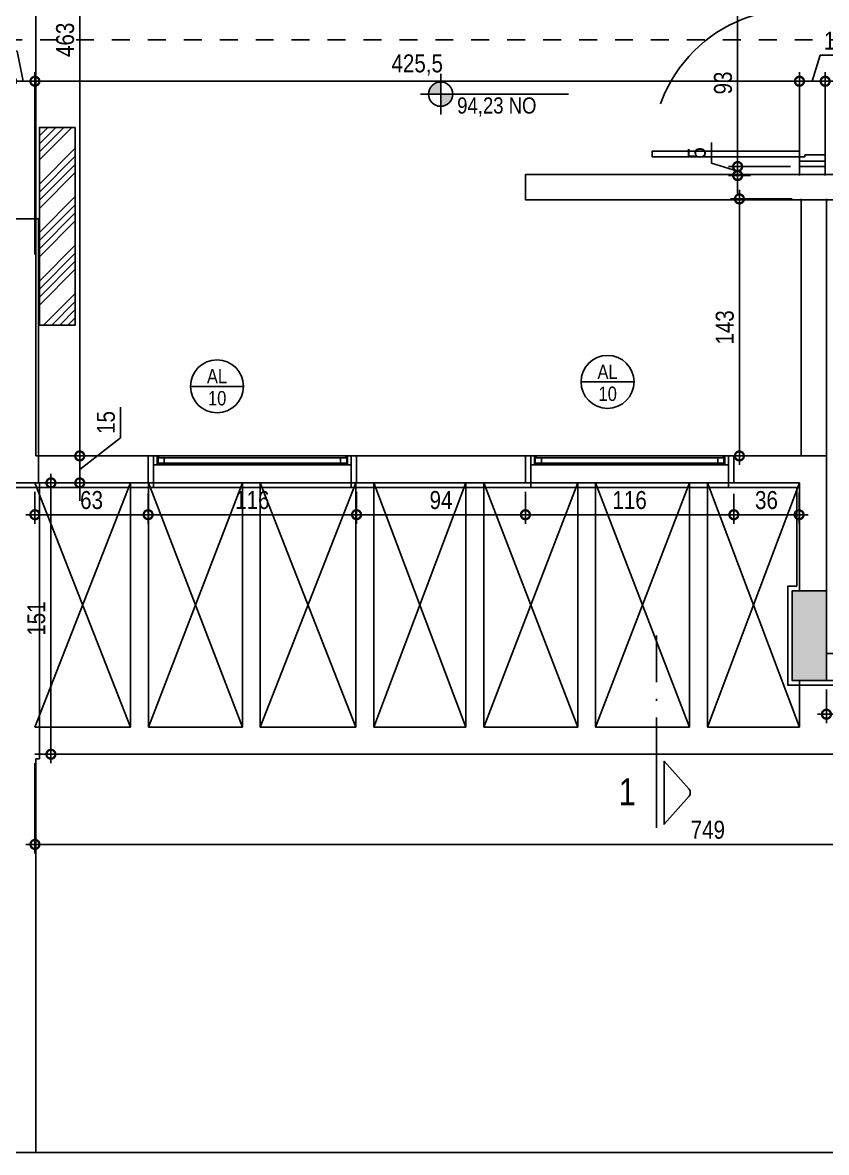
# Model space of a CAD drawing. Header units: metres. Extents: x -21 to 570, y -75 to 184.
# Drawn here: x -10.22 to -5.74, y -2.99 to 3.3 of the extents above; entities that cross this region are included whole.
import ezdxf
from ezdxf.enums import TextEntityAlignment as Align

# ---------------------------------------------------------------- set-up
doc = ezdxf.new("R2010")
doc.units = ezdxf.units.M
for name, pattern in [('CONTINUOS', [0]), ('DASHEDX2', [1.5, 1, -0.5]), ('ESTILO_TQS_0001', [1, 0.7, -0.3]), ('ESTILO_TQS_0004', [1.12, 0.5, -0.2, 0.01, -0.2, 0.01, -0.2])]:
    doc.linetypes.add(name, pattern=pattern)
for name, color, linetype in [('1', 232, 'DASHEDX2'), ('205', 7, 'ESTILO_TQS_0004'), ('21', 232, 'Continuous'), ('210', 15, 'ESTILO_TQS_0001'), ('28', 232, 'Continuous'), ('3', 2, 'Continuous'), ('ARQ-ALV ACAB', 4, 'Continuous'), ('ARQ-ALV OSSO', 5, 'Continuous'), ('ARQ-AUX', 7, 'Continuous'), ('ARQ-AUX1', 1, 'Continuous'), ('ARQ-CAX @ 1', 1, 'Continuous'), ('ARQ-DIM', 2, 'Continuous'), ('ARQ-PRJ', 7, 'DASHEDX2'), ('ARQ-SIM', 1, 'Continuous')]:
    doc.layers.add(name, color=color, linetype=linetype)
doc.styles.add('Adesa', font='ARIALN.TTF')
doc.dimstyles.new('ADESA 1-0050', dxfattribs={"dimtxt": 0.1, "dimasz": 0.1, "dimexe": 0.05, "dimexo": 0.05, "dimgap": 0.03, "dimtad": 1, "dimdec": 1, "dimlfac": 100, "dimzin": 12, "dimtxsty": 'Adesa', "dimblk": 'DOTSMALL', "dimcen": 1, "dimdle": 0.05, "dimclrd": 1, "dimclre": 1, "dimclrt": 256, "dimazin": 3, "dimtm": 1e-09, "dimtfac": 1, "dimtdec": 1, "dimtmove": 1, "dimatfit": 0, "dimldrblk": 'DOTSMALL', "dimfxl": 0.8, "dimtvp": 2, "dimtolj": 1, "dimtzin": 0, "dimarcsym": 0})

# ---------------------------------------------------------------- blocks, each defined once
blk = doc.blocks.new('*U490')
at = {"color": 0, "linetype": 'ByBlock', "ltscale": 0.5}
for points in [[(0.02, -0.045), (0.02, -0.045), (0.02, -0.045), (0.02, -0.045), (0.02, -0.045), (0.02, -0.045), (0.02, -0.045), (0.02, -0.045), (0.02, -0.045), (0.03, -0.045), (0.03, -0.05), (0, -0.05), (0, 0), (0.03, 0), (0.03, -0.005), (0.02, -0.005), (0.02, -0.045)], [(1.08, -0.045), (1.08, -0.045), (1.08, -0.045), (1.08, -0.045), (1.08, -0.045), (1.08, -0.045), (1.08, -0.045), (1.08, -0.045), (1.08, -0.045), (1.07, -0.045), (1.07, -0.05), (1.1, -0.05), (1.1, 0), (1.07, 0), (1.07, -0.005), (1.08, -0.005), (1.08, -0.045)], [(0.025, -0.01), (0.06, -0.01), (0.06, -0.04), (0.025, -0.04)], [(1.075, -0.01), (1.04, -0.01), (1.04, -0.04), (1.075, -0.04)]]:
    blk.add_lwpolyline(points, close=True, dxfattribs=at)
at = {"color": 8, "linetype": 'ByBlock', "ltscale": 0.5}
for points in [[(1.07, 0), (0.03, 0)], [(1.07, -0.05), (0.03, -0.05)]]:
    blk.add_lwpolyline(points, dxfattribs=at)
at = {"color": 7, "linetype": 'ByBlock', "ltscale": 0.5}
blk.add_lwpolyline([(1.04, -0.01), (1.04, -0.04), (0.06, -0.04), (0.06, -0.01)], close=True, dxfattribs=at)
blk = doc.blocks.new('*U491')
at = {"color": 0, "linetype": 'ByBlock', "ltscale": 0.5}
for points in [[(0.02, -0.045), (0.02, -0.045), (0.02, -0.045), (0.02, -0.045), (0.02, -0.045), (0.02, -0.045), (0.02, -0.045), (0.02, -0.045), (0.02, -0.045), (0.03, -0.045), (0.03, -0.05), (0, -0.05), (0, 0), (0.03, 0), (0.03, -0.005), (0.02, -0.005), (0.02, -0.045)], [(1.08, -0.045), (1.08, -0.045), (1.08, -0.045), (1.08, -0.045), (1.08, -0.045), (1.08, -0.045), (1.08, -0.045), (1.08, -0.045), (1.08, -0.045), (1.07, -0.045), (1.07, -0.05), (1.1, -0.05), (1.1, 0), (1.07, 0), (1.07, -0.005), (1.08, -0.005), (1.08, -0.045)], [(0.025, -0.01), (0.06, -0.01), (0.06, -0.04), (0.025, -0.04)], [(1.075, -0.01), (1.04, -0.01), (1.04, -0.04), (1.075, -0.04)]]:
    blk.add_lwpolyline(points, close=True, dxfattribs=at)
at = {"color": 8, "linetype": 'ByBlock', "ltscale": 0.5}
for points in [[(1.07, 0), (0.03, 0)], [(1.07, -0.05), (0.03, -0.05)]]:
    blk.add_lwpolyline(points, dxfattribs=at)
at = {"color": 7, "linetype": 'ByBlock', "ltscale": 0.5}
blk.add_lwpolyline([(1.04, -0.01), (1.04, -0.04), (0.06, -0.04), (0.06, -0.01)], close=True, dxfattribs=at)
blk = doc.blocks.new('*U417')
for points in [[(-0.845, -0.1), (-0.82, -0.1), (-0.82, -0.07), (-0.81, -0.07), (-0.81, 0.0433), (-0.845, 0.0433), (-0.845, -0.1)], [(0.025, -0.1), (0, -0.1), (0, -0.07), (-0.01, -0.07), (-0.01, 0.0433), (0.025, 0.0433), (0.025, -0.1)], [(0, -0.1), (0, -0.9204), (-0.03, -0.9204), (-0.03, -0.1)]]:
    blk.add_lwpolyline(points, close=True)
at = {"layer": 'ARQ-PRJ'}
blk.add_arc((-0.0237, -0.1242), 0.7967, 178.25988, 271.70132, dxfattribs=at)
blk = doc.blocks.new('EST-PR-012-BAR-R02')
at = {"layer": '1', "color": 1, "linetype": 'CONTINUOS'}
blk.add_line((729.99, -89), (742.99, -89), dxfattribs=at)
for points in [[(581.98, 77), (519.99, 77)], [(645.7, 77), (581.98, 77)], [(707.92, 77), (645.7, 77)], [(770.13, 77), (707.92, 77)], [(831.47, 77), (770.13, 77)], [(894.56, 77), (831.47, 77)], [(956.78, 77), (894.56, 77)], [(1015, 77), (956.78, 77)], [(589.48, 62), (640.7, 62)], [(589.48, 36), (589.48, 62)], [(640.7, 62), (640.7, -74)], [(650.7, 62), (702.92, 62)], [(650.7, -74), (650.7, 62)], [(702.92, 62), (702.92, -74)], [(712.92, 62), (765.13, 62)], [(712.92, -74), (712.92, 62)], [(765.13, 62), (765.13, -74)], [(775.13, 62), (826.47, 62)], [(775.13, -74), (775.13, 62)], [(826.47, 62), (826.47, -74)], [(836.47, 62), (889.56, 62)], [(836.47, -74), (836.47, 62)], [(889.56, 62), (889.56, -74)], [(899.56, 62), (951.78, 62)], [(899.56, -74), (899.56, 62)], [(951.78, 62), (951.78, -74)], [(961.78, 62), (1015, 62)], [(961.78, -74), (961.78, 62)], [(589.48, -74), (589.48, -14)], [(640.7, -74), (589.48, -74)], [(650.7, -74), (640.7, -74)], [(702.92, -74), (650.7, -74)], [(712.92, -74), (702.92, -74)], [(736.49, -74), (712.92, -74)], [(765.13, -74), (736.49, -74)], [(826.47, -74), (775.13, -74)], [(889.56, -74), (836.47, -74)], [(951.78, -74), (899.56, -74)], [(1015, -74), (961.78, -74)], [(574.48, -89), (645.7, -89)], [(645.7, -89), (707.92, -89)], [(707.92, -89), (729.99, -89)]]:
    blk.add_lwpolyline(points, dxfattribs=at)
at = {"layer": '21'}
for p, q in [((589.48, -74), (640.7, 62)), ((589.48, 62), (640.7, -74)), ((650.7, -74), (702.92, 62)), ((650.7, 62), (702.92, -74)), ((712.92, -74), (765.13, 62)), ((712.92, 62), (765.13, -74)), ((775.13, -74), (826.47, 62)), ((775.13, 62), (826.47, -74)), ((836.47, -74), (889.56, 62)), ((836.47, 62), (889.56, -74)), ((899.56, -74), (951.78, 62)), ((899.56, 62), (951.78, -74)), ((961.78, -74), (1015, 62)), ((961.78, 62), (1015, -74))]:
    blk.add_line(p, q, dxfattribs=at)
at = {"layer": '210'}
for p, q in [((765.13, -74), (775.13, -74)), ((826.47, -74), (836.47, -74)), ((889.56, -74), (899.56, -74)), ((951.78, -74), (961.78, -74))]:
    blk.add_line(p, q, dxfattribs=at)
blk = doc.blocks.new('A$C3afc5645')
h = blk.add_hatch()
h.set_pattern_fill('ANSI34', color=8, scale=0.01)
h.paths.add_polyline_path([(4.2634, -3.6133), (4.0634, -3.6133), (4.0634, -3.9609), (4.2634, -3.9609)])
h.paths.add_polyline_path([(4.2634, -3.6133), (4.2634, -3.4133), (3.9641, -3.4133), (3.9617, -2.4498), (3.7617, -2.4503), (3.7646, -3.6133)])
h.paths.add_polyline_path([(9.9254, -3.6922), (10.1254, -3.6922), (10.1254, -4.7922), (9.9254, -4.7922)])
h.paths.add_polyline_path([(9.9254, -2.7177), (10.1254, -2.7177), (10.1254, -1.6177), (9.9254, -1.6177)])
at = {"layer": 'ARQ-AUX1'}
blk.add_lwpolyline([(9.9254, -2.7177), (10.1254, -2.7177), (10.1254, -1.6177), (9.9254, -1.6177)], close=True, dxfattribs=at)
blk = doc.blocks.new('est-lo-12-bar-r05')
at = {"layer": '3'}
h = blk.add_hatch(color=8, dxfattribs=at)
h.dxf.hatch_style = 1
h.paths.add_polyline_path([(265.995777, -14.002855), (284.995777, -14.002855), (284.995777, 35.997145), (265.995777, 35.997145)])
h.paths.add_polyline_path([(574.479516, -14.002855), (593.479516, -14.002855), (593.479516, 35.997145), (574.479516, 35.997145)])
h.paths.add_polyline_path([(574.479516, -677.000531), (593.479516, -677.000531), (593.479516, -627.000531), (574.479516, -627.000531)])
h.paths.add_polyline_path([(265.995777, -677.000531), (284.995777, -677.000531), (284.995777, -627.000531), (265.995777, -627.000531)])
h.paths.add_polyline_path([(-805.000061, -14.002855), (-786.000061, -14.002855), (-786.000061, 35.997145), (-805.000061, 35.997145)])
h.paths.add_polyline_path([(-1113.500883, -14.002855), (-1094.500883, -14.002855), (-1094.500883, 35.997145), (-1113.500883, 35.997145)])
h.paths.add_polyline_path([(-1113.500883, -677.000531), (-1094.500883, -677.000531), (-1094.500883, -627.000531), (-1113.500883, -627.000531)])
h.paths.add_polyline_path([(-805.000061, -677.000531), (-786.000061, -677.000531), (-786.000061, -627.000531), (-805.000061, -627.000531)])
at = {"layer": '1'}
for points in [[(651.979516, -74.0016), (641.979516, -74.0016)], [(704.479516, -74.0016), (651.979516, -74.0016)], [(645.704166, -89.0016), (707.918396, -89.0016)]]:
    blk.add_lwpolyline(points, dxfattribs=at)
at = {"layer": '205'}
blk.add_line((-3517.85276, -320.501693), (1995.986055, -320.501693), dxfattribs=at)
at = {"layer": '28'}
for points in [[(284.995777, 20.996335), (574.479516, 20.996335), (574.479516, 35.996335), (284.995777, 35.996335), (284.995777, 20.996335)], [(284.995777, 20.996335), (574.479516, 20.996335)], [(574.479516, -89.0016), (574.479516, -14.002855), (589.479516, -14.002855), (589.479516, -74.0016), (1012.995156, -74.0016), (1012.995156, -89.0016), (574.479516, -89.0016)], [(574.479516, -14.002855), (574.479516, -89.0016)], [(589.479516, -74.0016), (589.479516, -14.002855)], [(641.979516, -74.0016), (589.479516, -74.0016)], [(1014.495156, -74.0016), (741.985584, -74.0016)], [(574.479516, -89.0016), (645.704166, -89.0016)], [(741.985584, -89.0016), (1014.563057, -89.0016)]]:
    blk.add_lwpolyline(points, dxfattribs=at)
for points in [[(1012.995156, -74.0016), (1028.489198, -74.0016), (1028.489198, -220.999307), (1012.995156, -220.999307)], [(473.496043, -231.500353), (741.985584, -231.500353), (741.985584, -245.50198), (473.496043, -245.50198)]]:
    blk.add_lwpolyline(points, close=True, dxfattribs=at)
at = {"layer": '3', "linetype": 'Continuous'}
blk.add_lwpolyline([(574.479516, -14.002855), (593.479516, -14.002855), (593.479516, 35.997145), (574.479516, 35.997145), (574.479516, -14.002855)], dxfattribs=at)
blk = doc.blocks.new('COBERTURA')
at = {"layer": 'ARQ-ALV ACAB'}
for p, q in [((5.9198, 0.3849), (4.375, 0.3849)), ((5.7516, -2.5, 0), (5.7516, -2.53)), ((5.8948, -2.53), (5.8948, -2.5)), ((5.7516, -2.53, 0), (5.8948, -2.53))]:
    blk.add_line(p, q, dxfattribs=at)
at = {"layer": 'ARQ-ALV ACAB', "elevation": 0}
blk.add_lwpolyline([(5.8937, 0.3849), (5.9598, 0.3849), (5.9598, -0.1651), (5.9098, -0.1651)], dxfattribs=at)
at = {"layer": 'ARQ-ALV ACAB'}
for points in [[(6.26, -0.8901), (6.29, -0.8901), (6.29, -0.7151), (5.9098, -0.7151), (5.9098, -0.1651)], [(10.1449, -5.5201), (9.49, -5.52), (9.49, -5.6949), (10.3049, -5.695), (10.3049, -3.2701), (10.3049, -0.7152), (9.49, -0.715), (9.49, -0.89), (10.1449, -0.8901)]]:
    blk.add_lwpolyline(points, dxfattribs=at)
blk.add_lwpolyline([(8.39, -0.715), (7.39, -0.7151), (7.39, -0.8901), (8.39, -0.89)], close=True, dxfattribs=at)
at = {"layer": 'ARQ-ALV OSSO'}
blk.add_line((10.1449, -5.5201), (10.1449, -0.89), dxfattribs=at)
for points in [[(5.8948, 0.3599), (5.8948, 0.3599), (4.4, 0.3599)], [(5.7448, -0.1401), (5.7448, -0.8901), (6.26, -0.8901), (6.26, -0.74)], [(6.26, -0.7401), (5.8948, -0.74), (5.8948, -0.14)], [(9.52, -5.6699), (10.2849, -5.67), (10.2799, -3.2701), (10.2849, -0.74), (9.52, -0.74)], [(5.7448, -0.89), (5.7448, -2.32)], [(5.8848, -0.89), (5.8848, -2.32)], [(4.595, -2.35), (4.595, -1), (4.735, -1), (4.735, -2.315), (7.4199, -2.315), (7.4199, -2.455), (5.8948, -2.4551)], [(3.79, -2.45), (5.7516, -2.455)]]:
    blk.add_lwpolyline(points, dxfattribs=at)
at = {"layer": 'ARQ-ALV OSSO', "elevation": 0}
for points in [[(7.42, -0.74), (7.42, -0.8901), (8.36, -0.89), (8.36, -0.74)], [(8.36, -0.74), (7.42, -0.7401)], [(9.52, -0.74), (9.52, -0.89), (10.1449, -0.8901)], [(5.7516, -2.45), (5.7516, -2.5)], [(5.8948, -2.45), (5.8948, -2.5)], [(5.7516, -2.5), (5.8948, -2.5)]]:
    blk.add_lwpolyline(points, dxfattribs=at)
at = {"layer": 'ARQ-AUX', "elevation": 0}
for points in [[(0.1646, 2.9852), (10.1446, 2.9851)], [(6.29, -0.7151), (7.39, -0.7151)], [(8.39, -0.715), (9.49, -0.715)]]:
    blk.add_lwpolyline(points, dxfattribs=at)
at = {"layer": 'ARQ-AUX1', "elevation": 0}
blk.add_lwpolyline([(10.1251, -0.7398), (10.1251, 0.795), (10.145, 0.795), (10.145, 2.9851), (10.3051, 2.9851), (10.3051, 2.755), (10.285, 2.7551), (10.285, 0.795), (10.3051, 0.795), (10.3052, -0.7148)], dxfattribs=at)
at = {"linetype": 'Continuous', "xscale": 0.01, "yscale": 0.01, "zscale": 0.01}
for name, p in [('est-lo-12-bar-r05', (0, 0)), ('EST-PR-012-BAR-R02', (0, -0.0001, 0))]:
    blk.add_blockref(name, p, dxfattribs=at)
at = {"layer": 'ARQ-CAX @ 1'}
for name, p in [('*U490', (6.29, -0.8401, 0)), ('*U491', (8.39, -0.84, 0))]:
    blk.add_blockref(name, p, dxfattribs=at)
at = {"layer": 'ARQ-CAX @ 1', "rotation": 89.99999999999999}
blk.add_blockref('*U417', (5.7948, -2.555, 0), dxfattribs=at)
at = {"layer": 'ARQ-DIM'}
blk.add_blockref('A$C3afc5645', (0, 0), dxfattribs=at)
blk = doc.blocks.new('NipAcOs')
at = {"layer": 'ARQ-SIM'}
h = blk.add_hatch(color=256, dxfattribs=at)
h.dxf.hatch_style = 1
h.paths.add_polyline_path([(0, 0.15, 0.414214), (-0.15, 0), (0, 0)])
h.paths.add_polyline_path([(0.15, 0), (0, 0), (0, -0.15, 0.414214)])
for p, q in [((0, -0.25), (0, 0.25)), ((-0.25, 0), (0.15, 0)), ((0.15, 0), (1.583, 0))]:
    blk.add_line(p, q, dxfattribs=at)
blk.add_circle((0, 0), 0.15, dxfattribs=at)
at = {"style": 'Adesa'}
for p in [(0.204, 0.06), (0.204, -0.24)]:
    blk.add_attdef('000,00', p, '', height=0.2, dxfattribs=at)
blk = doc.blocks.new('TIPO COTA$0$Chamada_planta')
at = {"layer": 'ARQ-SIM'}
blk.add_line((-0.983, 0), (0.983, 0), dxfattribs=at)
blk.add_circle((0, 0), 0.983, dxfattribs=at)
at = {"layer": 'ARQ-SIM', "color": 2, "style": 'Adesa'}
for tag, p in [('NUMERO', (0, 0.234)), ('C.D.', (0, -0.272))]:
    blk.add_attdef(tag, text='', height=0.5, dxfattribs=at).set_placement(p, align=Align.MIDDLE_CENTER)
blk = doc.blocks.new('_DotSmall')
at = {"color": 0, "linetype": 'ByBlock', "const_width": 0.5}
blk.add_lwpolyline([(-0.0625, 0, 1), (0.0625, 0, 1)], format="xyb", close=True, dxfattribs=at)
blk = doc.blocks.new('*D151')
at = {"layer": 'ARQ-DIM', "color": 1, "lineweight": -2, "transparency": 16777216}
for p, q in [((-10.15, 0.6902), (-10.15, 0.513)), ((-9.52, 0.6802), (-9.52, 0.513)), ((-10.2, 0.563), (-9.47, 0.563))]:
    blk.add_line(p, q, dxfattribs=at)
at = {"layer": 'Defpoints', "color": 0, "transparency": 16777216}
for p in [(-10.15, 0.7402, 0), (-9.52, 0.7302), (-9.52, 0.563)]:
    blk.add_point(p, dxfattribs=at)
at = {"layer": 'ARQ-DIM', "color": 1, "lineweight": -2, "transparency": 16777216, "xscale": 0.1, "yscale": 0.1, "zscale": 0.1, "rotation": 180}
blk.add_blockref('_DotSmall', (-10.15, 0.563), dxfattribs=at)
at = {"layer": 'ARQ-DIM', "color": 1, "lineweight": -2, "transparency": 16777216, "xscale": 0.1, "yscale": 0.1, "zscale": 0.1}
blk.add_blockref('_DotSmall', (-9.52, 0.563), dxfattribs=at)
at = {"layer": 'ARQ-DIM', "transparency": 16777216, "insert": (-9.835, 0.644), "char_height": 0.1, "attachment_point": 5, "style": 'Adesa'}
blk.add_mtext('\\A1;63', dxfattribs=at)
blk = doc.blocks.new('*D152')
at = {"layer": 'ARQ-DIM', "color": 1, "lineweight": -2, "transparency": 16777216}
for p, q in [((-9.52, 0.6802), (-9.52, 0.513)), ((-8.36, 0.6802), (-8.36, 0.513)), ((-9.57, 0.563), (-8.31, 0.563))]:
    blk.add_line(p, q, dxfattribs=at)
at = {"layer": 'Defpoints', "color": 0, "transparency": 16777216}
for p in [(-9.52, 0.7302, 0), (-8.36, 0.7302, 0), (-8.36, 0.563)]:
    blk.add_point(p, dxfattribs=at)
at = {"layer": 'ARQ-DIM', "color": 1, "lineweight": -2, "transparency": 16777216, "xscale": 0.1, "yscale": 0.1, "zscale": 0.1, "rotation": 180}
blk.add_blockref('_DotSmall', (-9.52, 0.563), dxfattribs=at)
at = {"layer": 'ARQ-DIM', "color": 1, "lineweight": -2, "transparency": 16777216, "xscale": 0.1, "yscale": 0.1, "zscale": 0.1}
blk.add_blockref('_DotSmall', (-8.36, 0.563), dxfattribs=at)
at = {"layer": 'ARQ-DIM', "transparency": 16777216, "insert": (-8.94, 0.644), "char_height": 0.1, "attachment_point": 5, "style": 'Adesa'}
blk.add_mtext('\\A1;116', dxfattribs=at)
blk = doc.blocks.new('*D153')
at = {"layer": 'ARQ-DIM', "color": 1, "lineweight": -2, "transparency": 16777216}
for p, q in [((-8.36, 0.6901), (-8.36, 0.513)), ((-7.4201, 0.6899), (-7.4201, 0.513)), ((-8.41, 0.563), (-7.3701, 0.563))]:
    blk.add_line(p, q, dxfattribs=at)
at = {"layer": 'Defpoints', "color": 0, "transparency": 16777216}
for p in [(-8.36, 0.7401, 0), (-7.4201, 0.7399, 0), (-7.4201, 0.563)]:
    blk.add_point(p, dxfattribs=at)
at = {"layer": 'ARQ-DIM', "color": 1, "lineweight": -2, "transparency": 16777216, "xscale": 0.1, "yscale": 0.1, "zscale": 0.1, "rotation": 180}
blk.add_blockref('_DotSmall', (-8.36, 0.563), dxfattribs=at)
at = {"layer": 'ARQ-DIM', "color": 1, "lineweight": -2, "transparency": 16777216, "xscale": 0.1, "yscale": 0.1, "zscale": 0.1}
blk.add_blockref('_DotSmall', (-7.4201, 0.563), dxfattribs=at)
at = {"layer": 'ARQ-DIM', "transparency": 16777216, "insert": (-7.89, 0.644), "char_height": 0.1, "attachment_point": 5, "style": 'Adesa'}
blk.add_mtext('\\A1;94', dxfattribs=at)
blk = doc.blocks.new('*D154')
at = {"layer": 'ARQ-DIM', "color": 1, "lineweight": -2, "transparency": 16777216}
for p, q in [((-7.4201, 0.6899), (-7.4201, 0.5128)), ((-6.2601, 0.68), (-6.2601, 0.5128)), ((-7.4701, 0.5628), (-6.2101, 0.5628))]:
    blk.add_line(p, q, dxfattribs=at)
at = {"layer": 'Defpoints', "color": 0, "transparency": 16777216}
for p in [(-7.4201, 0.7399, 0), (-6.2601, 0.73, 0), (-6.2601, 0.5628)]:
    blk.add_point(p, dxfattribs=at)
at = {"layer": 'ARQ-DIM', "color": 1, "lineweight": -2, "transparency": 16777216, "xscale": 0.1, "yscale": 0.1, "zscale": 0.1, "rotation": 180}
blk.add_blockref('_DotSmall', (-7.4201, 0.5628), dxfattribs=at)
at = {"layer": 'ARQ-DIM', "color": 1, "lineweight": -2, "transparency": 16777216, "xscale": 0.1, "yscale": 0.1, "zscale": 0.1}
blk.add_blockref('_DotSmall', (-6.2601, 0.5628), dxfattribs=at)
at = {"layer": 'ARQ-DIM', "transparency": 16777216, "insert": (-6.8401, 0.6438), "char_height": 0.1, "attachment_point": 5, "style": 'Adesa'}
blk.add_mtext('\\A1;116', dxfattribs=at)
blk = doc.blocks.new('*D155')
at = {"layer": 'ARQ-DIM', "color": 1, "lineweight": -2, "transparency": 16777216}
for p, q in [((-6.2601, 0.68), (-6.2601, 0.5128)), ((-5.8969, 0.6845), (-5.8969, 0.5128)), ((-6.3101, 0.5628), (-5.8469, 0.5628))]:
    blk.add_line(p, q, dxfattribs=at)
at = {"layer": 'Defpoints', "color": 0, "transparency": 16777216}
for p in [(-6.2601, 0.73, 0), (-5.8969, 0.7345, 0), (-5.8969, 0.5628)]:
    blk.add_point(p, dxfattribs=at)
at = {"layer": 'ARQ-DIM', "color": 1, "lineweight": -2, "transparency": 16777216, "xscale": 0.1, "yscale": 0.1, "zscale": 0.1, "rotation": 180}
blk.add_blockref('_DotSmall', (-6.2601, 0.5628), dxfattribs=at)
at = {"layer": 'ARQ-DIM', "color": 1, "lineweight": -2, "transparency": 16777216, "xscale": 0.1, "yscale": 0.1, "zscale": 0.1}
blk.add_blockref('_DotSmall', (-5.8969, 0.5628), dxfattribs=at)
at = {"layer": 'ARQ-DIM', "transparency": 16777216, "insert": (-6.0785, 0.6438), "char_height": 0.1, "attachment_point": 5, "style": 'Adesa'}
blk.add_mtext('\\A1;36', dxfattribs=at)
blk = doc.blocks.new('*D156')
at = {"layer": 'ARQ-DIM', "color": 1, "lineweight": -2, "transparency": 16777216}
for p, q in [((-5.7448, -0.4099), (-5.7448, -0.5971)), ((-4.405, -0.4087), (-4.405, -0.5971)), ((-5.7948, -0.5471), (-4.355, -0.5471))]:
    blk.add_line(p, q, dxfattribs=at)
at = {"layer": 'Defpoints', "color": 0, "transparency": 16777216}
for p in [(-5.7448, -0.3599, 0), (-4.405, -0.3587, 0), (-4.405, -0.5471)]:
    blk.add_point(p, dxfattribs=at)
at = {"layer": 'ARQ-DIM', "color": 1, "lineweight": -2, "transparency": 16777216, "xscale": 0.1, "yscale": 0.1, "zscale": 0.1, "rotation": 180}
blk.add_blockref('_DotSmall', (-5.7448, -0.5471), dxfattribs=at)
at = {"layer": 'ARQ-DIM', "color": 1, "lineweight": -2, "transparency": 16777216, "xscale": 0.1, "yscale": 0.1, "zscale": 0.1}
blk.add_blockref('_DotSmall', (-4.405, -0.5471), dxfattribs=at)
at = {"layer": 'ARQ-DIM', "transparency": 16777216, "insert": (-5.0749, -0.4661), "char_height": 0.1, "attachment_point": 5, "style": 'Adesa'}
blk.add_mtext('\\A1;134', dxfattribs=at)
blk = doc.blocks.new('*D19')
at = {"layer": 'ARQ-DIM', "color": 1, "lineweight": -2, "transparency": 16777216}
for p, q in [((-10.2499, 3.1417), (-10.4196, 3.1417)), ((-10.215, 2.9747), (-10.2499, 3.1417)), ((-10.15, 2.01), (-10.15, 3.0247)), ((-10.33, 2.9747), (-10.1, 2.9747)), ((-10.28, 2.9898), (-10.28, 2.9247))]:
    blk.add_line(p, q, dxfattribs=at)
at = {"layer": 'Defpoints', "color": 0, "transparency": 16777216}
for p in [(-10.28, 3.0398, 0), (-10.15, 2.9747), (-10.15, 1.96, 0)]:
    blk.add_point(p, dxfattribs=at)
at = {"layer": 'ARQ-DIM', "color": 1, "lineweight": -2, "transparency": 16777216, "xscale": 0.1, "yscale": 0.1, "zscale": 0.1, "rotation": 180}
blk.add_blockref('_DotSmall', (-10.28, 2.9747), dxfattribs=at)
at = {"layer": 'ARQ-DIM', "color": 1, "lineweight": -2, "transparency": 16777216, "xscale": 0.1, "yscale": 0.1, "zscale": 0.1}
blk.add_blockref('_DotSmall', (-10.15, 2.9747), dxfattribs=at)
at = {"layer": 'ARQ-DIM', "transparency": 16777216, "insert": (-10.3347, 3.2227), "char_height": 0.1, "attachment_point": 5, "style": 'Adesa'}
blk.add_mtext('\\A1;13', dxfattribs=at)
blk = doc.blocks.new('*D20')
at = {"layer": 'ARQ-DIM', "color": 1, "lineweight": -2, "transparency": 16777216}
for p, q in [((-5.8948, 2.8249), (-5.8948, 3.0247)), ((-10.2, 2.9747), (-5.8448, 2.9747)), ((-10.15, 2.9898), (-10.15, 2.9247))]:
    blk.add_line(p, q, dxfattribs=at)
at = {"layer": 'Defpoints', "color": 0, "transparency": 16777216}
for p in [(-10.15, 3.0398, 0), (-5.8948, 2.9747), (-5.8948, 2.7749)]:
    blk.add_point(p, dxfattribs=at)
at = {"layer": 'ARQ-DIM', "color": 1, "lineweight": -2, "transparency": 16777216, "xscale": 0.1, "yscale": 0.1, "zscale": 0.1, "rotation": 180}
blk.add_blockref('_DotSmall', (-10.15, 2.9747), dxfattribs=at)
at = {"layer": 'ARQ-DIM', "color": 1, "lineweight": -2, "transparency": 16777216, "xscale": 0.1, "yscale": 0.1, "zscale": 0.1}
blk.add_blockref('_DotSmall', (-5.8948, 2.9747), dxfattribs=at)
at = {"layer": 'ARQ-DIM', "transparency": 16777216, "insert": (-8.0224, 3.0648), "char_height": 0.1, "attachment_point": 5, "style": 'Adesa'}
blk.add_mtext('\\A1;425,5', dxfattribs=at)
blk = doc.blocks.new('*D21')
at = {"layer": 'ARQ-DIM', "color": 1, "lineweight": -2, "transparency": 16777216}
for p, q in [((-5.8232, 2.9747), (-5.7796, 3.1199)), ((-5.7796, 3.1199), (-5.6102, 3.1199)), ((-5.8948, 2.525), (-5.8948, 3.0247)), ((-5.7516, 2.55), (-5.7516, 3.0247)), ((-5.8948, 2.9747), (-5.9948, 2.9747)), ((-5.8948, 2.9747), (-5.7516, 2.9747)), ((-5.8948, 2.9747), (-5.7516, 2.9747)), ((-5.7516, 2.9747), (-5.6516, 2.9747))]:
    blk.add_line(p, q, dxfattribs=at)
at = {"layer": 'Defpoints', "color": 0, "transparency": 16777216}
for p in [(-5.7516, 2.9747), (-5.8948, 2.475, 0), (-5.7516, 2.5, 0)]:
    blk.add_point(p, dxfattribs=at)
at = {"layer": 'ARQ-DIM', "color": 1, "lineweight": -2, "transparency": 16777216, "xscale": 0.1, "yscale": 0.1, "zscale": 0.1}
blk.add_blockref('_DotSmall', (-5.8948, 2.9747), dxfattribs=at)
at = {"layer": 'ARQ-DIM', "color": 1, "lineweight": -2, "transparency": 16777216, "xscale": 0.1, "yscale": 0.1, "zscale": 0.1, "rotation": 180}
blk.add_blockref('_DotSmall', (-5.7516, 2.9747), dxfattribs=at)
at = {"layer": 'ARQ-DIM', "transparency": 16777216, "insert": (-5.6949, 3.2001), "char_height": 0.1, "attachment_point": 5, "style": 'Adesa'}
blk.add_mtext('\\A1;14', dxfattribs=at)
blk = doc.blocks.new('*D22')
at = {"layer": 'ARQ-DIM', "color": 1, "lineweight": -2, "transparency": 16777216}
for p, q in [((-9.6736, 0.9909), (-9.6736, 1.1613)), ((-9.9007, 0.815), (-9.6736, 0.9909)), ((-9.9007, 0.89), (-9.9007, 0.99)), ((-10.08, 0.89), (-9.8507, 0.89)), ((-9.9007, 0.89), (-9.9007, 0.7399)), ((-9.9007, 0.89), (-9.9007, 0.7399)), ((-10.0899, 0.7399), (-9.8507, 0.7399)), ((-9.9007, 0.7399), (-9.9007, 0.6399))]:
    blk.add_line(p, q, dxfattribs=at)
at = {"layer": 'Defpoints', "color": 0, "transparency": 16777216}
for p in [(-10.13, 0.89, 0), (-10.1399, 0.7399, 0), (-9.9007, 0.7399)]:
    blk.add_point(p, dxfattribs=at)
at = {"layer": 'ARQ-DIM', "color": 1, "lineweight": -2, "transparency": 16777216, "xscale": 0.1, "yscale": 0.1, "zscale": 0.1}
for p, rotation in [((-9.9007, 0.89), 270), ((-9.9007, 0.7399), 90)]:
    blk.add_blockref('_DotSmall', p, dxfattribs=dict(at, rotation=rotation))
at = {"layer": 'ARQ-DIM', "transparency": 16777216, "insert": (-9.7547, 1.0761), "char_height": 0.1, "attachment_point": 5, "rotation": 90, "style": 'Adesa'}
blk.add_mtext('\\A1;15', dxfattribs=at)
blk = doc.blocks.new('*D23')
at = {"layer": 'ARQ-DIM', "color": 1, "lineweight": -2, "transparency": 16777216}
for p, q in [((-9.9007, 0.84), (-9.9007, 5.5701)), ((-10.0901, 5.5201), (-9.8507, 5.5201)), ((-10.08, 0.89), (-9.8507, 0.89))]:
    blk.add_line(p, q, dxfattribs=at)
at = {"layer": 'Defpoints', "color": 0, "transparency": 16777216}
for p in [(-10.1401, 5.5201, 0), (-9.9007, 5.5201), (-10.13, 0.89, 0)]:
    blk.add_point(p, dxfattribs=at)
at = {"layer": 'ARQ-DIM', "color": 1, "lineweight": -2, "transparency": 16777216, "xscale": 0.1, "yscale": 0.1, "zscale": 0.1}
for p, rotation in [((-9.9007, 5.5201), 90), ((-9.9007, 0.89), 270)]:
    blk.add_blockref('_DotSmall', p, dxfattribs=dict(at, rotation=rotation))
at = {"layer": 'ARQ-DIM', "transparency": 16777216, "insert": (-9.9818, 3.2051), "char_height": 0.1, "attachment_point": 5, "rotation": 90, "style": 'Adesa'}
blk.add_mtext('\\A1;463', dxfattribs=at)
blk = doc.blocks.new('*D42')
at = {"layer": 'ARQ-DIM', "color": 1, "lineweight": -2, "transparency": 16777216}
for p, q in [((15.35, 3.155), (15.35, 2.9245)), ((-5.7516, 2.55), (-5.7516, 3.0245)), ((15.4, 2.9745), (-5.8016, 2.9745))]:
    blk.add_line(p, q, dxfattribs=at)
at = {"layer": 'Defpoints', "color": 0, "transparency": 16777216}
for p in [(15.35, 3.205, 0), (-5.7516, 2.9745), (-5.7516, 2.5, 0)]:
    blk.add_point(p, dxfattribs=at)
at = {"layer": 'ARQ-DIM', "color": 1, "lineweight": -2, "transparency": 16777216, "xscale": 0.1, "yscale": 0.1, "zscale": 0.1, "rotation": 180}
blk.add_blockref('_DotSmall', (-5.7516, 2.9745), dxfattribs=at)
at = {"layer": 'ARQ-DIM', "color": 1, "lineweight": -2, "transparency": 16777216, "xscale": 0.1, "yscale": 0.1, "zscale": 0.1}
blk.add_blockref('_DotSmall', (15.35, 2.9745), dxfattribs=at)
at = {"layer": 'ARQ-DIM', "transparency": 16777216, "insert": (4.7992, 3.0555), "char_height": 0.1, "attachment_point": 5, "style": 'Adesa'}
blk.add_mtext('\\A1;2110', dxfattribs=at)
blk = doc.blocks.new('*D53')
at = {"layer": 'ARQ-DIM', "color": 1, "lineweight": -2, "transparency": 16777216}
for p, q in [((-6.2291, 2.37), (-6.2291, 0.8399)), ((-5.9348, 2.32), (-6.2791, 2.32)), ((-5.935, 0.8899), (-6.2791, 0.8899))]:
    blk.add_line(p, q, dxfattribs=at)
at = {"layer": 'Defpoints', "color": 0, "transparency": 16777216}
for p in [(-5.8848, 2.32, 0), (-6.2291, 0.8899), (-5.885, 0.8899, 0)]:
    blk.add_point(p, dxfattribs=at)
at = {"layer": 'ARQ-DIM', "color": 1, "lineweight": -2, "transparency": 16777216, "xscale": 0.1, "yscale": 0.1, "zscale": 0.1}
for p, rotation in [((-6.2291, 2.32), 90), ((-6.2291, 0.8899), 270)]:
    blk.add_blockref('_DotSmall', p, dxfattribs=dict(at, rotation=rotation))
at = {"layer": 'ARQ-DIM', "transparency": 16777216, "insert": (-6.3101, 1.605), "char_height": 0.1, "attachment_point": 5, "rotation": 90, "style": 'Adesa'}
blk.add_mtext('\\A1;143', dxfattribs=at)
blk = doc.blocks.new('*D54')
at = {"layer": 'ARQ-DIM', "color": 1, "lineweight": -2, "transparency": 16777216}
for p, q in [((-6.2389, 2.45), (-6.2389, 3.48)), ((-5.8116, 3.43), (-6.2889, 3.43)), ((-5.9448, 2.5), (-6.2889, 2.5))]:
    blk.add_line(p, q, dxfattribs=at)
at = {"layer": 'Defpoints', "color": 0, "transparency": 16777216}
for p in [(-6.2389, 3.43), (-5.7616, 3.43, 0), (-5.8948, 2.5, 0)]:
    blk.add_point(p, dxfattribs=at)
at = {"layer": 'ARQ-DIM', "color": 1, "lineweight": -2, "transparency": 16777216, "xscale": 0.1, "yscale": 0.1, "zscale": 0.1}
for p, rotation in [((-6.2389, 3.43), 90), ((-6.2389, 2.5), 270)]:
    blk.add_blockref('_DotSmall', p, dxfattribs=dict(at, rotation=rotation))
at = {"layer": 'ARQ-DIM', "transparency": 16777216, "insert": (-6.32, 2.965), "char_height": 0.1, "attachment_point": 5, "rotation": 90, "style": 'Adesa'}
blk.add_mtext('\\A1;93', dxfattribs=at)
blk = doc.blocks.new('*D311')
at = {"layer": 'ARQ-DIM', "color": 1, "lineweight": -2, "transparency": 16777216}
for p, q in [((-6.3848, 2.5188), (-6.3848, 2.6332)), ((-6.2389, 2.5), (-6.2389, 2.6)), ((-6.2389, 2.475), (-6.3848, 2.5188)), ((-6.1669, 2.5), (-6.2889, 2.5)), ((-6.2389, 2.5), (-6.2389, 2.45)), ((-6.2389, 2.5), (-6.2389, 2.45)), ((-6.1669, 2.45), (-6.2889, 2.45)), ((-6.2389, 2.45), (-6.2389, 2.35))]:
    blk.add_line(p, q, dxfattribs=at)
at = {"layer": 'Defpoints', "color": 0, "transparency": 16777216}
for p in [(-6.1169, 2.5), (-6.2389, 2.45), (-6.1169, 2.45)]:
    blk.add_point(p, dxfattribs=at)
at = {"layer": 'ARQ-DIM', "color": 1, "lineweight": -2, "transparency": 16777216, "xscale": 0.1, "yscale": 0.1, "zscale": 0.1}
for p, rotation in [((-6.2389, 2.5), 270), ((-6.2389, 2.45), 90)]:
    blk.add_blockref('_DotSmall', p, dxfattribs=dict(at, rotation=rotation))
at = {"layer": 'ARQ-DIM', "transparency": 16777216, "insert": (-6.4657, 2.576), "char_height": 0.1, "attachment_point": 5, "rotation": 90, "style": 'Adesa'}
blk.add_mtext('\\A1;5', dxfattribs=at)
blk = doc.blocks.new('*D188')
at = {"layer": 'ARQ-DIM', "color": 1, "lineweight": -2, "transparency": 16777216}
for p, q in [((-10.1499, -0.82), (-10.1499, -1.3216)), ((-2.6599, -0.82), (-2.6599, -1.3216)), ((-2.6099, -1.2716), (-10.1999, -1.2716))]:
    blk.add_line(p, q, dxfattribs=at)
at = {"layer": 'Defpoints', "color": 0, "transparency": 16777216}
for p in [(-10.1499, -0.77, 0), (-2.6599, -0.77, 0), (-10.1499, -1.2716)]:
    blk.add_point(p, dxfattribs=at)
at = {"layer": 'ARQ-DIM', "color": 1, "lineweight": -2, "transparency": 16777216, "xscale": 0.1, "yscale": 0.1, "zscale": 0.1, "rotation": 180}
blk.add_blockref('_DotSmall', (-10.1499, -1.2716), dxfattribs=at)
at = {"layer": 'ARQ-DIM', "color": 1, "lineweight": -2, "transparency": 16777216, "xscale": 0.1, "yscale": 0.1, "zscale": 0.1}
blk.add_blockref('_DotSmall', (-2.6599, -1.2716), dxfattribs=at)
at = {"layer": 'ARQ-DIM', "transparency": 16777216, "insert": (-6.4049, -1.1906), "char_height": 0.1, "attachment_point": 5, "style": 'Adesa'}
blk.add_mtext('\\A1;749', dxfattribs=at)
blk = doc.blocks.new('*D190')
at = {"layer": 'ARQ-DIM', "color": 1, "lineweight": -2, "transparency": 16777216}
for p, q in [((-10.061, -0.82), (-10.061, 0.7902)), ((-10.1, 0.7402), (-10.011, 0.7402)), ((-10.0999, -0.77), (-10.011, -0.77))]:
    blk.add_line(p, q, dxfattribs=at)
at = {"layer": 'Defpoints', "color": 0, "transparency": 16777216}
for p in [(-10.15, 0.7402), (-10.061, 0.7402), (-10.1499, -0.77, 0)]:
    blk.add_point(p, dxfattribs=at)
at = {"layer": 'ARQ-DIM', "color": 1, "lineweight": -2, "transparency": 16777216, "xscale": 0.1, "yscale": 0.1, "zscale": 0.1}
for p, rotation in [((-10.061, 0.7402), 90), ((-10.061, -0.77), 270)]:
    blk.add_blockref('_DotSmall', p, dxfattribs=dict(at, rotation=rotation))
at = {"layer": 'ARQ-DIM', "transparency": 16777216, "insert": (-10.1421, -0.0149), "char_height": 0.1, "attachment_point": 5, "rotation": 90, "style": 'Adesa'}
blk.add_mtext('\\A1;151', dxfattribs=at)
blk = doc.blocks.new('ADESA-SIM CORT')
at = {"color": 3}
blk.add_lwpolyline([(1.788, 0.367, 0.267949), (1.712, 0.367)], format="xyb", dxfattribs=at)
blk.add_lwpolyline([(1.712, 0.367), (1.4, 0.086), (2.1, 0.086), (1.788, 0.367)], dxfattribs=at)
at = {"color": 2}
for points in [[(0.521, 0), (0, 0)], [(0.706, 0), (0.729, 0)], [(2.14, 0), (0.914, 0)]]:
    blk.add_lwpolyline(points, dxfattribs=at)
at = {"color": 3, "style": 'Adesa'}
blk.add_attdef('A', text='', height=0.35, dxfattribs=at).set_placement((1.739, -0.325), align=Align.MIDDLE_CENTER)

msp = doc.modelspace()

# ---------------------------------------------------------------- block references
at = {"layer": 'ARQ-AUX', "rotation": 180}
msp.add_blockref('COBERTURA', (0, 0), dxfattribs=at)
at = {"layer": 'ARQ-SIM'}
ref = msp.add_blockref('NipAcOs', (-7.8918, 2.9029), dxfattribs=dict(at, xscale=0.45, yscale=0.45, zscale=0.45))
ref.add_attrib('000,00', '94,23 NO', (-7.8, 2.7949), dxfattribs={"layer": '0', "color": 2, "height": 0.09, "style": 'Adesa'})
ref = msp.add_blockref('TIPO COTA$0$Chamada_planta', (-6.9629, 1.3021), dxfattribs=dict(at, xscale=0.15, yscale=0.15, zscale=0.15))
ref.add_attrib('NUMERO', 'AL', dxfattribs={"color": 2, "height": 0.08, "style": 'Adesa'}).set_placement((-6.9629, 1.3584), align=Align.MIDDLE_CENTER)
ref.add_attrib('C.D.', '10', dxfattribs={"color": 2, "height": 0.08, "style": 'Adesa'}).set_placement((-6.962, 1.236), align=Align.MIDDLE_CENTER)
ref = msp.add_blockref('TIPO COTA$0$Chamada_planta', (-9.1367, 1.2772), dxfattribs=dict(at, xscale=0.15, yscale=0.15, zscale=0.15))
ref.add_attrib('NUMERO', 'AL', dxfattribs={"color": 2, "height": 0.08, "style": 'Adesa'}).set_placement((-9.1367, 1.3335), align=Align.MIDDLE_CENTER)
ref.add_attrib('C.D.', '10', dxfattribs={"color": 2, "height": 0.08, "style": 'Adesa'}).set_placement((-9.1359, 1.2111), align=Align.MIDDLE_CENTER)
ref = msp.add_blockref('ADESA-SIM CORT', (-6.6913, -0.109), dxfattribs=dict(at, xscale=0.5, yscale=0.5, zscale=0.5, rotation=270))
ref.add_attrib('A', '1', dxfattribs={"layer": '0', "color": 4, "height": 0.15, "style": 'Adesa'}).set_placement((-6.8536, -0.9787), align=Align.MIDDLE_CENTER)

# ---------------------------------------------------------------- dimensions: what is measured, and where the dimension line sits
at = {"layer": 'ARQ-DIM'}
for base, p1, p2, angle, picture, middle in [((-9.9007, 5.5201, 0), (-10.13, 0.89), (-10.1401, 5.5201), 270, '*D23', (-9.9818, 3.2051, 0)), ((-6.2389, 3.43), (-5.8948, 2.5, 0), (-5.7616, 3.43, 0), 270, '*D54', (-6.32, 2.965)), ((-5.8948, 2.9747, 0), (-10.15, 3.0398), (-5.8948, 2.7749, 0), 180, '*D20', (-8.0224, 3.0648, 0)), ((-6.2389, 2.45), (-6.1169, 2.5), (-6.1169, 2.45), 270, '*D311', (-6.4657, 2.5488)), ((-6.2291, 0.8899, 0), (-5.8848, 2.32), (-5.885, 0.8899), 270, '*D53', (-6.3101, 1.605, 0)), ((-10.061, 0.7402), (-10.1499, -0.77, 0), (-10.15, 0.7402), 270, '*D190', (-10.1421, -0.0149)), ((-10.1499, -1.2716), (-2.6599, -0.77, 0), (-10.1499, -0.77, 0), 180, '*D188', (-6.4049, -1.1906))]:
    dim = msp.add_linear_dim(base=base, p1=p1, p2=p2, angle=angle, dimstyle='ADESA 1-0050', dxfattribs=at)
    dim.commit()
    dim.dimension.update_dxf_attribs({"geometry": picture, "text_midpoint": middle})
for base, p1, p2, angle, picture, middle in [((-10.15, 2.9747, 0), (-10.28, 3.0398), (-10.15, 1.96), 180, '*D19', (-10.2799, 3.1417, 0)), ((-9.9007, 0.7399, 0), (-10.13, 0.89), (-10.1399, 0.7399), 270, '*D22', (-9.6736, 1.0209, 0))]:
    dim = msp.add_linear_dim(base=base, p1=p1, p2=p2, angle=angle, dimstyle='ADESA 1-0050', dxfattribs=at)
    dim.commit()
    dim.dimension.update_dxf_attribs({"geometry": picture, "text_midpoint": middle, "dimtype": 160})
for base, p1, picture, middle in [((-5.7516, 2.9747, 0), (-5.8948, 2.475, 0), '*D21', (-5.7496, 3.2001, 0)), ((-5.7516, 2.9745, 0), (15.35, 3.205), '*D42', (4.7992, 3.0555, 0))]:
    dim = msp.add_linear_dim(base=base, p1=p1, p2=(-5.7516, 2.5, 0), angle=180, dimstyle='ADESA 1-0050', override={"dimdec": 0}, dxfattribs=at)
    dim.commit()
    dim.dimension.update_dxf_attribs({"geometry": picture, "text_midpoint": middle})
for base, p1, p2, picture, middle in [((-9.52, 0.563, 0), (-10.15, 0.7402), (-9.52, 0.7302, 0), '*D151', (-9.835, 0.644, 0)), ((-5.8969, 0.5628, 0), (-6.2601, 0.73), (-5.8969, 0.7345, 0), '*D155', (-6.0785, 0.6438, 0)), ((-4.405, -0.5471, 0), (-5.7448, -0.3599, 0), (-4.405, -0.3587), '*D156', (-5.0749, -0.4661, 0))]:
    dim = msp.add_linear_dim(base=base, p1=p1, p2=p2, dimstyle='ADESA 1-0050', override={"dimdec": 0}, dxfattribs=at)
    dim.commit()
    dim.dimension.update_dxf_attribs({"geometry": picture, "text_midpoint": middle})
for base, p1, p2, picture, middle in [((-8.36, 0.563, 0), (-9.52, 0.7302, 0), (-8.36, 0.7302, 0), '*D152', (-8.94, 0.644, 0)), ((-7.4201, 0.563, 0), (-8.36, 0.7401, 0), (-7.4201, 0.7399, 0), '*D153', (-7.89, 0.644, 0)), ((-6.2601, 0.5628, 0), (-7.4201, 0.7399, 0), (-6.2601, 0.73), '*D154', (-6.8401, 0.6438, 0))]:
    dim = msp.add_linear_dim(base=base, p1=p1, p2=p2, dimstyle='ADESA 1-0050', dxfattribs=at)
    dim.commit()
    dim.dimension.update_dxf_attribs({"geometry": picture, "text_midpoint": middle})

doc.saveas('drawing.dxf')
